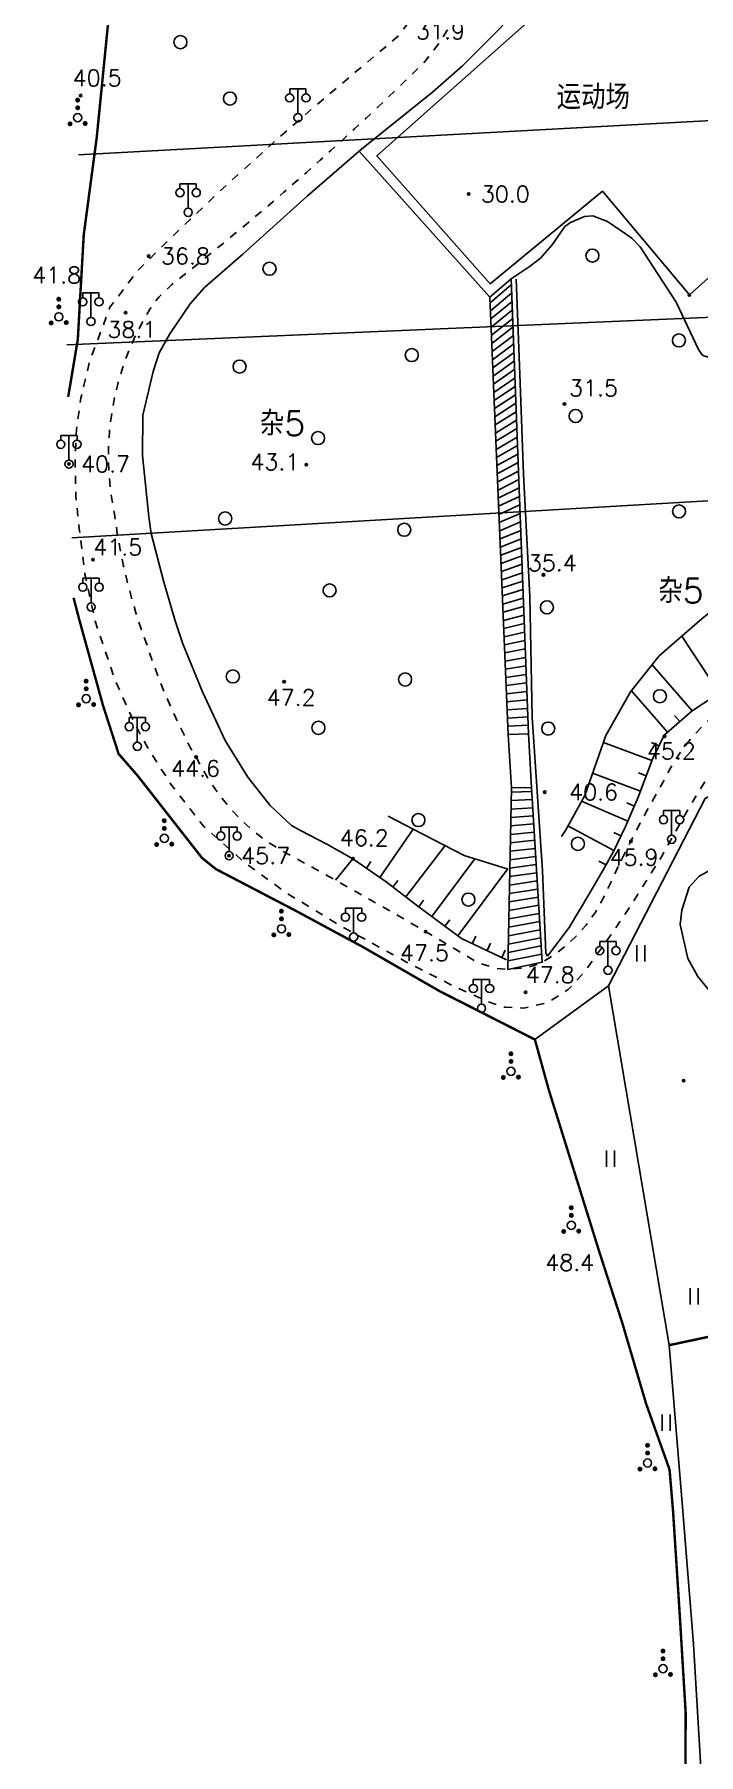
# Model space of a CAD drawing. Extents: x 115374 to 116875, y 149866 to 152432.
# Drawn here: x 115681.1 to 115762.7, y 150699.2 to 150910.2 of the extents above; entities that cross this region are included whole.
import ezdxf
from ezdxf.enums import TextEntityAlignment as Align

# ---------------------------------------------------------------- set-up
doc = ezdxf.new("R2010")
doc.units = 0
doc.header["$MEASUREMENT"] = 0
doc.header["$PDMODE"] = 32
doc.header["$PDSIZE"] = 0.3
doc.linetypes.add('X6', pattern=[2, 1, -1])
doc.layers.get('0').update_dxf_attribs({"linetype": 'CONTINUOUS'})
for name, color, linetype in [('BOUND', 7, 'CONTINUOUS'), ('DLDW', 14, 'CONTINUOUS'), ('DLSS', 5, 'CONTINUOUS'), ('DMTZ', 5, 'CONTINUOUS'), ('GCD', 1, 'CONTINUOUS'), ('GXYZ', 2, 'CONTINUOUS'), ('YZH', 2, 'CONTINUOUS'), ('ZBTZ', 5, 'CONTINUOUS')]:
    doc.layers.add(name, color=color, linetype=linetype)
doc.styles.add('HZ', font='rs.shx', dxfattribs={"bigfont": 'hztxt.shx'})
doc.linetypes.add('X18', pattern='A,9.4,[169,symbolx.shx,S=1,R=-90,X=0,Y=-0.15],0.6', length=10)
doc.linetypes.add('X19', pattern='A,4.5,[145,symbolx.shx,S=1,R=0,X=0,Y=1],4.5,-0.5,[146,symbolx.shx,S=1,R=0,X=0,Y=0],-0.5', length=10)
doc.linetypes.add('X35', pattern='A,2,[4,symbolt.shx,S=1,R=0,X=0,Y=0],2,[28,symbolt.shx,S=1,R=0,X=0,Y=0],1e-11', length=4)
doc.linetypes.add('X36', pattern='A,2,[4,symbolt.shx,S=1,R=180,X=0,Y=0],2,[28,symbolt.shx,S=1,R=180,X=0,Y=0],1e-11', length=4)
doc.linetypes.add('X4', pattern='A,0,-1e-09,[149,symbolx.shx,S=0.15,R=0,X=0,Y=0],-1.6', length=1.6)
doc.linetypes.add('X48', pattern='A,0,-1e-09,[149,symbolx.shx,S=0.15,R=0,X=0,Y=0],-1', length=1)

# ---------------------------------------------------------------- blocks, each defined once
blk = doc.blocks.new('GC121')
for p, q in [((-0.5, -0.64), (-0.5, 1.36)), ((-0.5, -0.64), (-0.5, 0.86)), ((0.5, -0.64), (0.5, 1.36))]:
    blk.add_line(p, q)
blk = doc.blocks.new('GC122')
blk.add_circle((0, 0), 0.8)
blk = doc.blocks.new('GC097')
for p, q in [((-1, 2.92), (-1, 3.52)), ((-1, 3.52), (1, 3.52)), ((0, 0.52), (0, 3.52)), ((1, 3.52), (1, 2.92))]:
    blk.add_line(p, q)
for centre in [(-1, 2.42), (1, 2.42), (0.01, 0)]:
    blk.add_circle(centre, 0.5)
blk = doc.blocks.new('GC160')
for points, const_width in [([(-0.18, 1.68, 1), (0.12, 1.68, 1)], 0.3), ([(-0.17, 0.74, 1), (0.13, 0.74, 1)], 0.3), ([(-0.15, 1.64, 1), (0.1, 1.64, 1)], 0.25), ([(-0.15, 0.77, 1), (0.1, 0.77, 1)], 0.25), ([(-1.11, -1.23, 1), (-0.81, -1.23, 1)], 0.3), ([(-1.08, -1.22, 1), (-0.83, -1.22, 1)], 0.25), ([(0.74, -1.19, 1), (1.04, -1.19, 1)], 0.3), ([(0.73, -1.16, 1), (0.98, -1.16, 1)], 0.25)]:
    blk.add_lwpolyline(points, format="xyb", close=True, dxfattribs=dict(const_width=const_width))
blk.add_circle((-0.02, -0.48), 0.5)

msp = doc.modelspace()

# ---------------------------------------------------------------- linework, layer by layer
at = {"layer": 'BOUND', "linetype": 'Continuous', "flags": 128}
for points, elevation in [([(115737.04, 150878), (115739.28, 150824.38), (115741.76, 150824.46), (115739.66, 150880.26)], 30.17), ([(115739.28, 150824.38), (115739.67, 150817.81), (115742.15, 150817.89), (115741.76, 150824.46)], 30.17), ([(115739.67, 150817.81), (115739.24, 150795.55), (115743.46, 150796.43), (115742.15, 150817.89)], 37.37)]:
    msp.add_lwpolyline(points, close=True, dxfattribs=dict(at, elevation=elevation))
at = {"layer": 'DLDW', "linetype": 'X4', "elevation": 7.24, "flags": 128}
msp.add_lwpolyline([(115750.84, 150891.02), (115761.52, 150878.29), (115774.15, 150889.55), (115763.91, 150901.79), (115777.64, 150913.88), (115765.22, 150928.82), (115763.3, 150930.98), (115723.15, 150895.35), (115737.07, 150879.66), (115750.84, 150891.02)], close=True, dxfattribs=at)
at = {"layer": 'DLSS', "linetype": 'X6', "flags": 128}
for points, elevation in [([(115774.64, 151000), (115773.67, 150998.88), (115770.54, 150992.6), (115768.82, 150988.79), (115766.59, 150983.61), (115764.82, 150979.37), (115761.86, 150972.31), (115758.04, 150964.97), (115755.99, 150961.47), (115755.26, 150960.65), (115754.31, 150960.42), (115751.51, 150960.39), (115748.08, 150960.31), (115744.69, 150959.88), (115741.18, 150958.94), (115737.61, 150956.29), (115734.7, 150952.99), (115733.1, 150950.49), (115731.81, 150947.44), (115730.61, 150941.29), (115729.93, 150932.13), (115729.91, 150923.6), (115730.1, 150919.4), (115729.53, 150916.42), (115728.17, 150913.3), (115725.86, 150910.11), (115720.92, 150905.94), (115715.23, 150901.15), (115711.03, 150897.5), (115703.64, 150890.78), (115697.73, 150885.15), (115693.85, 150881.32), (115690.4, 150876.79), (115687.9, 150870.13), (115686.82, 150865.61), (115686.28, 150861.77), (115686.11, 150857.9), (115686.21, 150853.6), (115686.62, 150849.62), (115687.32, 150844.01), (115688.58, 150838.28), (115691.08, 150830.88), (115693.61, 150825.36), (115695.05, 150822.72), (115697.84, 150818.34), (115701.88, 150813.13), (115707.08, 150808.54), (115712.23, 150804.83), (115718.95, 150800.76), (115726.73, 150796.49), (115732.61, 150793.49), (115736.83, 150791.61), (115738.87, 150790.91), (115741.21, 150790.81), (115744.15, 150791.5), (115746.66, 150793.1), (115748.59, 150795.2), (115752.08, 150800.03), (115754.84, 150804.17), (115758.17, 150809.5), (115761.64, 150815.67), (115764.67, 150820.58), (115768.43, 150823.92), (115776.41, 150829.62), (115785.67, 150835.98), (115791.56, 150840.77), (115795.87, 150844.75), (115796.88, 150845.72), (115798.83, 150846.43), (115800.17, 150846.3), (115801.22, 150845.69), (115802.87, 150837.24), (115804.84, 150827.13), (115808.04, 150810.77), (115809.51, 150803.25), (115808.18, 150801.16), (115806.86, 150798.96), (115806.05, 150797.47), (115805.08, 150795.6), (115804.74, 150794.98), (115804.45, 150794.64), (115804, 150794.31), (115803.61, 150794.07), (115803.11, 150793.91), (115794.5, 150792.13), (115788.26, 150790.85)], 31.86), ([(115901.89, 150977.24), (115895.15, 150974.39), (115891.44, 150972.51), (115888.81, 150971.1), (115885.86, 150969.44), (115882.81, 150967.64), (115880.1, 150965.93), (115877.88, 150964.37), (115876.51, 150963.34), (115874.62, 150961.8), (115873.1, 150960.46), (115871.72, 150959.17), (115870.28, 150957.73), (115868.67, 150955.98), (115867.48, 150954.6), (115866.58, 150953.53), (115865.55, 150952.3), (115864.42, 150950.96), (115862.72, 150948.94), (115861.81, 150947.86), (115858.74, 150944.21), (115856.82, 150941.93), (115854.42, 150939.08), (115851.79, 150935.96), (115848.72, 150932.31), (115845.89, 150928.95), (115843.6, 150926.23), (115842.45, 150924.87), (115842.21, 150924.58), (115841.02, 150922.7), (115839.84, 150921.03), (115838.12, 150918.83), (115836.48, 150916.97), (115835.16, 150915.6), (115833.94, 150914.44), (115832.72, 150913.35), (115831.87, 150912.64), (115830.65, 150910.83), (115828.09, 150906.97), (115825.99, 150903.74), (115823.14, 150899.25), (115821.23, 150896.2), (115816.22, 150887.93), (115813.84, 150883.86), (115811.4, 150879.61), (115808.22, 150873.9), (115804.22, 150866.44), (115801.26, 150860.72), (115800.03, 150858.29), (115798.83, 150855.89), (115797.9, 150854.01), (115796.6, 150851.86), (115795.25, 150850.16), (115794.1, 150848.97), (115791.97, 150847.08), (115789.17, 150844.68), (115786.56, 150842.54), (115782.13, 150839.11), (115779.33, 150837.07), (115776.65, 150835.19), (115772.83, 150832.7), (115769.59, 150830.51), (115766.53, 150828.22), (115764.19, 150826.32), (115763.32, 150825.57), (115762.06, 150824.28), (115761, 150823), (115760.18, 150821.85), (115759.25, 150820.31), (115758.55, 150819.01), (115757.52, 150817.2), (115756.35, 150815.09), (115755.49, 150813.49), (115754.7, 150811.97), (115754.34, 150811.28), (115753.69, 150809.99), (115752.93, 150808.47), (115751.69, 150805.8), (115751.05, 150804.49), (115750.02, 150802.62), (115748.86, 150801), (115747.73, 150799.71), (115746.57, 150798.61), (115744.93, 150797.34), (115743.46, 150796.43), (115742.66, 150796.1), (115741.67, 150795.81), (115739.24, 150795.55), (115737.75, 150795.7), (115735.62, 150796.36), (115733.95, 150797.35), (115731.89, 150798.57), (115729.84, 150799.79), (115729.15, 150800.19), (115727.28, 150801.28), (115725.36, 150802.39), (115723.79, 150803.29), (115721.97, 150804.33), (115720.11, 150805.38), (115718.08, 150806.51), (115716.22, 150807.54), (115714.64, 150808.41), (115712.59, 150809.53), (115711.28, 150810.23), (115709.21, 150811.55), (115707.66, 150812.81), (115706.35, 150814.04), (115705.08, 150815.4), (115703.83, 150816.93), (115702.63, 150818.65), (115701.54, 150820.5), (115700.98, 150821.6), (115700.24, 150822.78), (115699.66, 150824.03), (115698.93, 150825.46), (115698.07, 150827.28), (115697.09, 150829.51), (115696.5, 150830.97), (115695.72, 150833.05), (115695.01, 150835.15), (115694.29, 150837.12), (115693.59, 150839.29), (115693.05, 150841.1), (115692.52, 150843.13), (115692.07, 150845), (115691.66, 150847.02), (115691.3, 150849.02), (115690.95, 150851.4), (115690.53, 150853.82), (115690.32, 150855.72), (115690.21, 150858.22), (115690.23, 150859.75), (115690.34, 150861.58), (115690.63, 150863.92), (115690.96, 150865.72), (115691.41, 150867.55), (115692.09, 150869.77), (115692.73, 150871.47), (115693.47, 150873.16), (115694.36, 150874.92), (115694.79, 150875.69), (115695.29, 150876.55), (115696.38, 150878.02), (115697.94, 150879.51), (115699.52, 150880.76), (115701.27, 150882.16), (115702.61, 150883.24), (115704.24, 150884.57), (115705.74, 150885.81), (115707.14, 150886.97), (115709.01, 150888.55), (115710.38, 150889.72), (115711.74, 150890.89), (115713.11, 150892.09), (115714.47, 150893.28), (115716.19, 150894.81), (115717.51, 150896), (115719.09, 150897.44), (115720.46, 150898.7), (115721.84, 150899.98), (115723.36, 150901.41), (115724.43, 150902.43), (115725.68, 150903.62), (115726.85, 150904.76), (115727.86, 150905.74), (115728.85, 150906.69), (115729.63, 150907.63), (115730.61, 150908.91), (115730.98, 150909.44), (115731.68, 150910.55), (115732.06, 150911.24), (115732.59, 150912.28), (115732.92, 150913.01), (115733.36, 150914.09), (115733.64, 150914.9), (115733.99, 150916.12), (115734.42, 150918.08), (115734.51, 150918.67), (115734.38, 150920.33), (115734.31, 150921.44), (115734.23, 150922.98), (115734.17, 150924.71), (115734.12, 150926.74), (115734.11, 150929.07), (115734.14, 150930.85), (115734.19, 150932.61), (115734.3, 150934.86), (115734.46, 150937.11), (115734.58, 150938.63), (115734.84, 150941.15), (115735.36, 150943.45), (115735.92, 150945.19), (115736.66, 150947.04), (115737.62, 150948.93), (115738.24, 150949.91), (115738.95, 150950.98), (115740, 150952.45), (115740.99, 150953.53), (115742.68, 150954.76), (115744.12, 150955.57), (115745.63, 150956.15), (115746.65, 150956.35), (115748.31, 150956.51), (115752.08, 150956.52), (115753.72, 150956.43), (115754.81, 150956.34), (115755.81, 150956.36), (115756.73, 150956.51), (115758.05, 150957.05), (115759.12, 150957.75), (115759.52, 150958.11), (115760.55, 150959.74), (115762.69, 150963.5), (115764.92, 150967.73), (115766.93, 150972), (115769.03, 150977.09), (115770.44, 150980.66), (115772.59, 150986), (115774.22, 150989.72), (115776.24, 150993.99), (115776.75, 150994.93), (115778.33, 150997.52), (115779.45, 150999.14), (115780.27, 151000)], 21.43)]:
    msp.add_lwpolyline(points, dxfattribs=dict(at, elevation=elevation))
at = {"layer": 'DMTZ', "linetype": 'Continuous'}
for p, q in [((115765.19, 150829.47), (115760.59, 150836.44)), ((115761.85, 150827.26), (115756.95, 150832.91)), ((115758.83, 150824.64), (115754.42, 150829.73)), ((115760.34, 150825.95), (115759.69, 150826.71)), ((115756.93, 150821.17), (115750.97, 150823.4)), ((115757.78, 150822.98), (115756.88, 150823.41)), ((115755.52, 150817.42), (115749.65, 150819.63)), ((115756.22, 150819.3), (115755.29, 150819.65)), ((115753.97, 150813.74), (115748.3, 150816.19)), ((115754.77, 150815.57), (115753.85, 150815.97)), ((115752.24, 150810.13), (115746.62, 150813.16)), ((115723.51, 150806.85), (115727.63, 150812.74)), ((115753.12, 150811.93), (115752.23, 150812.37)), ((115726.71, 150804.45), (115731.53, 150810.74)), ((115729.9, 150802.04), (115735.17, 150809.14)), ((115751.3, 150808.37), (115750.41, 150808.85)), ((115721.87, 150807.99), (115722.44, 150808.81)), ((115733.11, 150799.66), (115739.21, 150807.87)), ((115725.12, 150805.66), (115725.73, 150806.46)), ((115728.3, 150803.23), (115728.89, 150804.04)), ((115731.51, 150800.85), (115732.1, 150801.65)), ((115734.87, 150798.71), (115735.29, 150799.62)), ((115736.68, 150797.86), (115737.1, 150798.77)), ((115738.49, 150797.01), (115738.91, 150797.92))]:
    msp.add_line(p, q, dxfattribs=at)
at = {"layer": 'DMTZ', "linetype": 'X35', "flags": 128}
for points, elevation in [([(115739.66, 150880.26), (115741.86, 150881.74), (115743.26, 150882.82), (115744.66, 150884.44), (115745.78, 150886.03), (115746.24, 150886.67), (115746.93, 150887.16), (115748.65, 150887.9), (115749.66, 150887.98), (115751.46, 150887.28), (115753.8, 150885.72), (115754.45, 150885.26), (115755.5, 150884.19), (115759.91, 150877.42), (115762.64, 150871.61), (115763.08, 150870.96), (115763.28, 150870.82), (115764.12, 150870.56), (115765.54, 150870.31), (115767.36, 150870.12), (115769.03, 150870.37), (115773.12, 150871.69), (115773.7, 150872.08), (115774.6, 150873.02), (115775.25, 150874.11), (115775.46, 150874.89), (115775.63, 150875.92), (115775.73, 150876.52), (115775.5, 150882.32), (115775.05, 150887.5), (115775.07, 150888.35), (115775.16, 150889.15), (115775.39, 150889.76), (115776.24, 150892.31), (115778.37, 150898.54), (115779.23, 150901.32), (115779.48, 150902.5), (115779.44, 150904.67), (115778.83, 150909.75), (115778.16, 150913.33), (115777.7, 150915.48), (115777.37, 150916.78), (115776.59, 150919.62)], 29.93), ([(115740.25, 150880.22), (115740.73, 150868.56), (115741.18, 150856.32), (115741.92, 150841.31), (115742.22, 150826.51), (115743.48, 150807.65), (115743.89, 150797.54), (115744.11, 150797.2)], 43.84)]:
    msp.add_lwpolyline(points, dxfattribs=dict(at, elevation=elevation))
at = {"layer": 'DMTZ', "linetype": 'X36', "flags": 128}
for points, elevation in [([(115720.97, 150895.93), (115721.06, 150896), (115729.99, 150903.18), (115733.66, 150906.38), (115738.11, 150910.82), (115740.01, 150912.85)], 46.22), ([(115720.23, 150809.14), (115717.01, 150810.91), (115713.86, 150812.57), (115712.69, 150813.21), (115710.05, 150815.66), (115707.32, 150819.12), (115704.53, 150823.64), (115701.74, 150829.61), (115699.36, 150835.49), (115698.37, 150838.43), (115696.98, 150843.21), (115695.47, 150849.03), (115695.15, 150851.08), (115694.41, 150858.61), (115694.42, 150863.55), (115695.68, 150868.88), (115696.45, 150871.19), (115697.76, 150873.54), (115700.23, 150877.2), (115702.01, 150879.2), (115706.69, 150883.31), (115714.59, 150890.39), (115720.97, 150895.93)], 46.22), ([(115737.04, 150878), (115720.97, 150895.93)], 30.17), ([(115751.03, 150807.88), (115749.3, 150804.93), (115746.76, 150800.7), (115744.11, 150797.2)], 43.84)]:
    msp.add_lwpolyline(points, dxfattribs=dict(at, elevation=elevation))
at = {"layer": 'DMTZ', "linetype": 'X48', "flags": 128}
for points, elevation in [([(115745.81, 150811.85), (115746.3, 150812.6), (115748.69, 150816.89), (115751.26, 150824.25), (115754.31, 150829.59), (115757.83, 150834.01), (115763.08, 150838.62), (115771.63, 150845.39), (115778.53, 150851.11), (115786.84, 150859.8), (115790.99, 150866.42), (115793.06, 150874.52), (115793.41, 150883.81), (115793.55, 150893.64)], 17), ([(115724.56, 150814.34), (115728.71, 150812.17), (115733.89, 150809.54), (115739.27, 150807.85)], 18)]:
    msp.add_lwpolyline(points, dxfattribs=dict(at, elevation=elevation))
at = {"layer": 'DMTZ', "linetype": 'Continuous', "flags": 128}
for points, elevation in [([(115799.52, 150893.87), (115800.11, 150888.53), (115801.77, 150877.67), (115802.26, 150871.33), (115802.21, 150867.26), (115800.21, 150861.29), (115797.27, 150855.99), (115794.91, 150852.65), (115792.15, 150849.32), (115786.59, 150844.17), (115779.84, 150839.12), (115772.78, 150834.44), (115766.17, 150830.11), (115761.88, 150827.28), (115758.41, 150824.27), (115757, 150821.35), (115755.25, 150816.69), (115753.69, 150813.09), (115752.27, 150810.19), (115751.03, 150807.88)], 17), ([(115720.23, 150809.14), (115724.29, 150806.29), (115728.03, 150803.43), (115733.56, 150799.33), (115739.09, 150796.73)], 18)]:
    msp.add_lwpolyline(points, dxfattribs=dict(at, elevation=elevation))
at = {"layer": 'DMTZ', "linetype": 'X36', "elevation": 43.84, "flags": 128}
msp.add_lwpolyline([(115764.15, 150792.71), (115762.55, 150794.67), (115761.33, 150796.88), (115760.4, 150801.06), (115760.58, 150802.81), (115761.49, 150805.64), (115762.74, 150807.01), (115765.29, 150808.39), (115767.17, 150809.17, -0.004943), (115767.94, 150809.43, -0.027086), (115770.51, 150809.95, -0.007147), (115772.7, 150810.32, -0.008414), (115777.31, 150811, -0.003815), (115789.59, 150812.72, 0.001437), (115790.75, 150812.89, 0.002793), (115794.95, 150813.55, 0.000768)], format="xyb", dxfattribs=at)
at = {"layer": 'GCD'}
for p in [(115686.8, 150902.75, 40.55), (115746.19, 150864.92, 31.47), (115714.49, 150857.47, 43.13), (115688.31, 150845.83, 41.55), (115743.61, 150843.96, 35.44), (115711.78, 150830.84, 47.22), (115743.77, 150817.3, 40.58), (115760.81, 150781.9, 46.86)]:
    msp.add_point(p, dxfattribs=at)
at = {"layer": 'GCD', "linetype": 'Continuous'}
for p in [(115734.43, 150890.66, 30), (115695.16, 150883.05, 36.81), (115761.52, 150878.29, 29.9), (115692.31, 150876.12, 38.11), (115685.36, 150857.54, 40.73), (115758.47, 150824.15, 45.16), (115700.98, 150821.6, 44.6), (115754.34, 150811.28, 45.87), (115705.01, 150809.5, 45.68), (115720.23, 150809.14, 46.22), (115729.15, 150800.19, 47.46), (115741.41, 150792.76, 47.77)]:
    msp.add_point(p, dxfattribs=at)
at = {"layer": 'GXYZ', "linetype": 'Continuous'}
for p, q in [((115686.53, 150895.49), (115856.45, 150904.71)), ((115685.11, 150872.19), (115849.84, 150879.16)), ((115685.73, 150848.49, -50.55), (115832.88, 150857.08, -50.55))]:
    msp.add_line(p, q, dxfattribs=at)
at = {"layer": 'YZH', "linetype": 'Continuous'}
for p, q in [((115737.07, 150877.33, 37.37), (115739.69, 150879.57, 37.37)), ((115737.07, 150877.33, 37.37), (115739.69, 150879.57, 37.37)), ((115737.11, 150876.33, 37.37), (115739.73, 150878.53, 37.37)), ((115737.11, 150876.33, 37.37), (115739.73, 150878.53, 37.37)), ((115737.15, 150875.34, 37.37), (115739.76, 150877.49, 37.37)), ((115737.15, 150875.34, 37.37), (115739.76, 150877.49, 37.37)), ((115737.19, 150874.34, 37.37), (115739.8, 150876.45, 37.37)), ((115737.19, 150874.34, 37.37), (115739.8, 150876.45, 37.37)), ((115737.23, 150873.34, 37.37), (115739.84, 150875.41, 37.37)), ((115737.23, 150873.34, 37.37), (115739.84, 150875.41, 37.37)), ((115737.28, 150872.34, 37.37), (115739.88, 150874.37, 37.37)), ((115737.28, 150872.34, 37.37), (115739.88, 150874.37, 37.37)), ((115737.32, 150871.34, 37.37), (115739.92, 150873.33, 37.37)), ((115737.32, 150871.34, 37.37), (115739.92, 150873.33, 37.37)), ((115737.36, 150870.34, 37.37), (115739.96, 150872.29, 37.37)), ((115737.36, 150870.34, 37.37), (115739.96, 150872.29, 37.37)), ((115737.4, 150869.34, 37.37), (115740, 150871.25, 37.37)), ((115737.4, 150869.34, 37.37), (115740, 150871.25, 37.37)), ((115737.44, 150868.34, 37.37), (115740.04, 150870.21, 37.37)), ((115737.44, 150868.34, 37.37), (115740.04, 150870.21, 37.37)), ((115737.49, 150867.34, 37.37), (115740.08, 150869.17, 37.37)), ((115737.49, 150867.34, 37.37), (115740.08, 150869.17, 37.37)), ((115737.53, 150866.34, 37.37), (115740.12, 150868.13, 37.37)), ((115737.53, 150866.34, 37.37), (115740.12, 150868.13, 37.37)), ((115737.57, 150865.34, 37.37), (115740.16, 150867.09, 37.37)), ((115737.57, 150865.34, 37.37), (115740.16, 150867.09, 37.37)), ((115737.61, 150864.35, 37.37), (115740.19, 150866.05, 37.37)), ((115737.61, 150864.35, 37.37), (115740.19, 150866.05, 37.37)), ((115737.65, 150863.35, 37.37), (115740.23, 150865.01, 37.37)), ((115737.65, 150863.35, 37.37), (115740.23, 150865.01, 37.37)), ((115737.69, 150862.35, 37.37), (115740.27, 150863.97, 37.37)), ((115737.69, 150862.35, 37.37), (115740.27, 150863.97, 37.37)), ((115737.74, 150861.35, 37.37), (115740.31, 150862.93, 37.37)), ((115737.74, 150861.35, 37.37), (115740.31, 150862.93, 37.37)), ((115737.78, 150860.35, 37.37), (115740.35, 150861.89, 37.37)), ((115737.78, 150860.35, 37.37), (115740.35, 150861.89, 37.37)), ((115737.82, 150859.35, 37.37), (115740.39, 150860.85, 37.37)), ((115737.82, 150859.35, 37.37), (115740.39, 150860.85, 37.37)), ((115737.86, 150858.35, 37.37), (115740.43, 150859.81, 37.37)), ((115737.86, 150858.35, 37.37), (115740.43, 150859.81, 37.37)), ((115737.9, 150857.35, 37.37), (115740.47, 150858.77, 37.37)), ((115737.9, 150857.35, 37.37), (115740.47, 150858.77, 37.37)), ((115737.94, 150856.35, 37.37), (115740.51, 150857.73, 37.37)), ((115737.94, 150856.35, 37.37), (115740.51, 150857.73, 37.37)), ((115737.99, 150855.35, 37.37), (115740.55, 150856.69, 37.37)), ((115737.99, 150855.35, 37.37), (115740.55, 150856.69, 37.37)), ((115738.03, 150854.35, 37.37), (115740.59, 150855.65, 37.37)), ((115738.03, 150854.35, 37.37), (115740.59, 150855.65, 37.37)), ((115738.07, 150853.35, 37.37), (115740.63, 150854.61, 37.37)), ((115738.07, 150853.35, 37.37), (115740.63, 150854.61, 37.37)), ((115738.11, 150852.36, 37.37), (115740.66, 150853.57, 37.37)), ((115738.11, 150852.36, 37.37), (115740.66, 150853.57, 37.37)), ((115738.15, 150851.36, 37.37), (115740.7, 150852.53, 37.37)), ((115738.15, 150851.36, 37.37), (115740.7, 150852.53, 37.37)), ((115738.19, 150850.36, 37.37), (115740.74, 150851.49, 37.37)), ((115738.19, 150850.36, 37.37), (115740.74, 150851.49, 37.37)), ((115738.24, 150849.36, 37.37), (115740.78, 150850.45, 37.37)), ((115738.24, 150849.36, 37.37), (115740.78, 150850.45, 37.37)), ((115738.28, 150848.36, 37.37), (115740.82, 150849.41, 37.37)), ((115738.28, 150848.36, 37.37), (115740.82, 150849.41, 37.37)), ((115738.32, 150847.36, 37.37), (115740.86, 150848.37, 37.37)), ((115738.32, 150847.36, 37.37), (115740.86, 150848.37, 37.37)), ((115738.36, 150846.36, 37.37), (115740.9, 150847.33, 37.37)), ((115738.36, 150846.36, 37.37), (115740.9, 150847.33, 37.37)), ((115738.4, 150845.36, 37.37), (115740.94, 150846.29, 37.37)), ((115738.4, 150845.36, 37.37), (115740.94, 150846.29, 37.37)), ((115738.45, 150844.36, 37.37), (115740.98, 150845.25, 37.37)), ((115738.45, 150844.36, 37.37), (115740.98, 150845.25, 37.37)), ((115738.49, 150843.36, 37.37), (115741.02, 150844.22, 37.37)), ((115738.49, 150843.36, 37.37), (115741.02, 150844.22, 37.37)), ((115738.53, 150842.36, 37.37), (115741.06, 150843.18, 37.37)), ((115738.53, 150842.36, 37.37), (115741.06, 150843.18, 37.37)), ((115738.57, 150841.37, 37.37), (115741.09, 150842.14, 37.37)), ((115738.57, 150841.37, 37.37), (115741.09, 150842.14, 37.37)), ((115738.61, 150840.37, 37.37), (115741.13, 150841.1, 37.37)), ((115738.61, 150840.37, 37.37), (115741.13, 150841.1, 37.37)), ((115738.65, 150839.37, 37.37), (115741.17, 150840.06, 37.37)), ((115738.65, 150839.37, 37.37), (115741.17, 150840.06, 37.37)), ((115738.7, 150838.37, 37.37), (115741.21, 150839.02, 37.37)), ((115738.7, 150838.37, 37.37), (115741.21, 150839.02, 37.37)), ((115738.74, 150837.37, 37.37), (115741.25, 150837.98, 37.37)), ((115738.74, 150837.37, 37.37), (115741.25, 150837.98, 37.37)), ((115738.78, 150836.37, 37.37), (115741.29, 150836.94, 37.37)), ((115738.78, 150836.37, 37.37), (115741.29, 150836.94, 37.37)), ((115738.82, 150835.37, 37.37), (115741.33, 150835.9, 37.37)), ((115738.82, 150835.37, 37.37), (115741.33, 150835.9, 37.37)), ((115738.86, 150834.37, 37.37), (115741.37, 150834.86, 37.37)), ((115738.86, 150834.37, 37.37), (115741.37, 150834.86, 37.37)), ((115738.9, 150833.37, 37.37), (115741.41, 150833.82, 37.37)), ((115738.9, 150833.37, 37.37), (115741.41, 150833.82, 37.37)), ((115738.95, 150832.37, 37.37), (115741.45, 150832.78, 37.37)), ((115738.95, 150832.37, 37.37), (115741.45, 150832.78, 37.37)), ((115738.99, 150831.37, 37.37), (115741.49, 150831.74, 37.37)), ((115738.99, 150831.37, 37.37), (115741.49, 150831.74, 37.37)), ((115739.03, 150830.37, 37.37), (115741.53, 150830.7, 37.37)), ((115739.03, 150830.37, 37.37), (115741.53, 150830.7, 37.37)), ((115739.07, 150829.38, 37.37), (115741.56, 150829.66, 37.37)), ((115739.07, 150829.38, 37.37), (115741.56, 150829.66, 37.37)), ((115739.11, 150828.38, 37.37), (115741.6, 150828.62, 37.37)), ((115739.11, 150828.38, 37.37), (115741.6, 150828.62, 37.37)), ((115739.15, 150827.38, 37.37), (115741.64, 150827.58, 37.37)), ((115739.15, 150827.38, 37.37), (115741.64, 150827.58, 37.37)), ((115739.2, 150826.38, 37.37), (115741.68, 150826.54, 37.37)), ((115739.2, 150826.38, 37.37), (115741.68, 150826.54, 37.37)), ((115739.24, 150825.38, 37.37), (115741.72, 150825.5, 37.37)), ((115739.24, 150825.38, 37.37), (115741.72, 150825.5, 37.37)), ((115739.66, 150817.29, 37.37), (115742.18, 150817.39, 37.37)), ((115739.66, 150817.29, 37.37), (115742.18, 150817.39, 37.37)), ((115739.62, 150815.22, 37.37), (115742.3, 150815.39, 37.37)), ((115739.62, 150815.22, 37.37), (115742.3, 150815.39, 37.37)), ((115739.64, 150816.26, 37.37), (115742.24, 150816.39, 37.37)), ((115739.64, 150816.26, 37.37), (115742.24, 150816.39, 37.37)), ((115739.58, 150813.15, 37.37), (115742.42, 150813.4, 37.37)), ((115739.58, 150813.15, 37.37), (115742.42, 150813.4, 37.37)), ((115739.6, 150814.19, 37.37), (115742.36, 150814.4, 37.37)), ((115739.6, 150814.19, 37.37), (115742.36, 150814.4, 37.37)), ((115739.54, 150811.08, 37.37), (115742.55, 150811.4, 37.37)), ((115739.54, 150811.08, 37.37), (115742.55, 150811.4, 37.37)), ((115739.56, 150812.12, 37.37), (115742.49, 150812.4, 37.37)), ((115739.56, 150812.12, 37.37), (115742.49, 150812.4, 37.37)), ((115739.5, 150809.01, 37.37), (115742.67, 150809.41, 37.37)), ((115739.5, 150809.01, 37.37), (115742.67, 150809.41, 37.37)), ((115739.52, 150810.04, 37.37), (115742.61, 150810.4, 37.37)), ((115739.52, 150810.04, 37.37), (115742.61, 150810.4, 37.37)), ((115739.46, 150806.94, 37.37), (115742.79, 150807.41, 37.37)), ((115739.46, 150806.94, 37.37), (115742.79, 150807.41, 37.37)), ((115739.48, 150807.97, 37.37), (115742.73, 150808.41, 37.37)), ((115739.48, 150807.97, 37.37), (115742.73, 150808.41, 37.37)), ((115739.42, 150804.87, 37.37), (115742.91, 150805.41, 37.37)), ((115739.42, 150804.87, 37.37), (115742.91, 150805.41, 37.37)), ((115739.44, 150805.9, 37.37), (115742.85, 150806.41, 37.37)), ((115739.44, 150805.9, 37.37), (115742.85, 150806.41, 37.37)), ((115739.38, 150802.8, 37.37), (115743.03, 150803.42, 37.37)), ((115739.38, 150802.8, 37.37), (115743.03, 150803.42, 37.37)), ((115739.4, 150803.83, 37.37), (115742.97, 150804.42, 37.37)), ((115739.4, 150803.83, 37.37), (115742.97, 150804.42, 37.37)), ((115739.32, 150799.69, 37.37), (115743.22, 150800.42, 37.37)), ((115739.32, 150799.69, 37.37), (115743.22, 150800.42, 37.37)), ((115739.34, 150800.73, 37.37), (115743.16, 150801.42, 37.37)), ((115739.34, 150800.73, 37.37), (115743.16, 150801.42, 37.37)), ((115739.36, 150801.76, 37.37), (115743.09, 150802.42, 37.37)), ((115739.36, 150801.76, 37.37), (115743.09, 150802.42, 37.37)), ((115739.28, 150797.62, 37.37), (115743.34, 150798.43, 37.37)), ((115739.28, 150797.62, 37.37), (115743.34, 150798.43, 37.37)), ((115739.3, 150798.66, 37.37), (115743.28, 150799.42, 37.37)), ((115739.3, 150798.66, 37.37), (115743.28, 150799.42, 37.37)), ((115739.26, 150796.59, 37.37), (115743.4, 150797.43, 37.37)), ((115739.26, 150796.59, 37.37), (115743.4, 150797.43, 37.37))]:
    msp.add_line(p, q, dxfattribs=at)
at = {"layer": 'YZH', "linetype": 'X18', "const_width": 0.3, "elevation": 43.74}
for points in [[(115685.27, 150865.79), (115686.45, 150872.84), (115687.18, 150885.67), (115688.78, 150897.67), (115690.83, 150918.29), (115691.86, 150927.5), (115693.02, 150940.91), (115693.84, 150960.43), (115694.36, 150977.28), (115694.51, 150984.59), (115692.52, 151000)], [(115761.01, 150692.49), (115761.07, 150704.3), (115760.35, 150716.24), (115759.51, 150729.2), (115759.09, 150734.2), (115756.21, 150742.28), (115753.28, 150752.21), (115750.47, 150760.9), (115744.27, 150780.76), (115742.56, 150786.95), (115730.9, 150792.87), (115721.42, 150798.32), (115713.22, 150802.74), (115703.42, 150807.85), (115701.71, 150809.21), (115693.76, 150819.36), (115691.46, 150821.99), (115689.54, 150827.95), (115686.65, 150838.38), (115685.93, 150841.14)]]:
    msp.add_lwpolyline(points, dxfattribs=at)
at = {"layer": 'YZH', "linetype": 'Continuous', "flags": 128}
for points, elevation in [([(115737.04, 150878), (115739.28, 150824.38), (115741.76, 150824.46), (115739.66, 150880.26)], 30.17), ([(115739.28, 150824.38), (115739.67, 150817.81), (115742.15, 150817.89), (115741.76, 150824.46)], 30.17), ([(115739.67, 150817.81), (115739.24, 150795.55), (115743.46, 150796.43), (115742.15, 150817.89)], 37.37)]:
    msp.add_lwpolyline(points, dxfattribs=dict(at, elevation=elevation))
at = {"layer": 'YZH', "linetype": 'X19', "flags": 128}
msp.add_lwpolyline([(115803.38, 150834.64), (115795.53, 150834.78), (115763.44, 150816.54), (115751.58, 150793.56), (115759.03, 150749.46), (115760.73, 150729.12), (115762.01, 150712.79), (115763.9, 150681.08), (115764.52, 150668.44), (115765.56, 150657.93), (115767.5, 150638.63), (115768.43, 150627.79), (115769.89, 150622.28), (115772.01, 150611.5), (115774.12, 150601.01), (115776.46, 150588.76), (115779.12, 150576.96), (115780.88, 150568.81), (115783.92, 150554.74), (115784.48, 150553.06), (115790.09, 150554.38), (115798.76, 150556.72), (115818.96, 150562.16), (115822.81, 150563.2), (115851.91, 150571.05), (115849.2, 150581.56)], dxfattribs=at)
at = {"layer": 'YZH', "linetype": 'X18', "const_width": 0.3, "flags": 128}
msp.add_lwpolyline([(115759.03, 150749.46), (115805.03, 150759.22)], dxfattribs=at)
at = {"layer": 'ZBTZ', "linetype": 'X4', "flags": 128}
for points, elevation in [([(115720.23, 150809.14), (115718.08, 150806.51)], 46.22), ([(115742.56, 150786.95), (115751.58, 150793.56)], 43.74)]:
    msp.add_lwpolyline(points, dxfattribs=dict(at, elevation=elevation))

# ---------------------------------------------------------------- block references
at = {"layer": 'DLDW', "linetype": 'Continuous'}
for p in [(115713.46, 150900.04, 33.06), (115699.99, 150888.42, 35.5), (115688.05, 150875.03, 38.73), (115685.36, 150857.54, 40.73), (115688.07, 150840.02, -55.16), (115693.75, 150822.92, -52.32), (115759.34, 150811.51, 45.93), (115705.01, 150809.5, 45.68), (115720.3, 150799.54, 47.22), (115751.52, 150795.44, -49.18), (115736, 150790.79, 48.17)]:
    msp.add_blockref('GC097', p, dxfattribs=at)
at = {"layer": 'ZBTZ', "linetype": 'Continuous'}
for name, p in [('GC122', (115699.05, 150909.3)), ('GC160', (115686.46, 150900.51)), ('GC122', (115705.13, 150902.38)), ('GC122', (115749.62, 150883.11)), ('GC122', (115709.98, 150881.51)), ('GC160', (115684.14, 150876.09)), ('GC122', (115760.24, 150872.71)), ('GC122', (115706.31, 150869.5)), ('GC122', (115727.44, 150870.91)), ('GC122', (115747.56, 150863.44)), ('GC122', (115715.95, 150860.73)), ('GC122', (115704.54, 150850.87)), ('GC122', (115760.25, 150851.74)), ('GC122', (115726.52, 150849.49)), ('GC122', (115717.36, 150842.05)), ('GC122', (115744.03, 150839.97)), ('GC122', (115705.48, 150831.49)), ('GC160', (115687.5, 150829.24)), ('GC122', (115726.63, 150831.12)), ('GC122', (115757.9, 150829.06)), ('GC122', (115715.99, 150825.19)), ('GC122', (115744.2, 150825.1)), ('GC160', (115697.09, 150812.11)), ('GC122', (115728.26, 150813.87)), ('GC122', (115747.84, 150810.96)), ('GC122', (115734.4, 150804.12)), ('GC160', (115711.47, 150801.02)), ('GC121', (115755.57, 150797.18)), ('GC160', (115739.65, 150783.53)), ('GC121', (115751.83, 150771.98)), ('GC160', (115747.05, 150764.64)), ('GC121', (115762.12, 150755.11)), ('GC121', (115758.68, 150739.61)), ('GC160', (115756.41, 150735.49)), ('GC160', (115758.31, 150710.26))]:
    msp.add_blockref(name, p, dxfattribs=at)

# ---------------------------------------------------------------- texts
at = {"layer": 'DLDW', "linetype": 'Continuous', "style": 'HZ'}
msp.add_text('运动场', height=3, dxfattribs=at).set_placement((115749.73, 150902.7), align=Align.MIDDLE)
at = {"layer": 'GCD', "linetype": 'Continuous', "style": 'HZ'}
for s, p in [('31.9', (115727.98, 150909.66, 31.89)), ('30.0', (115735.93, 150889.66, 30)), ('36.8', (115696.66, 150882.05, 36.81)), ('38.1', (115690.09, 150873.05, 38.11)), ('40.7', (115686.86, 150856.54, 40.73)), ('45.2', (115756.31, 150821.33, 45.16)), ('44.6', (115697.91, 150819.2, 44.6)), ('46.2', (115718.62, 150810.69, 46.22)), ('45.7', (115706.51, 150808.5, 45.68)), ('45.9', (115751.73, 150808.3, 45.87)), ('47.5', (115726.01, 150796.59, 47.46)), ('47.8', (115741.44, 150793.89, 47.77))]:
    msp.add_text(s, height=2, dxfattribs=at).set_placement(p)
at = {"layer": 'GCD', "linetype": 'Continuous', "lineweight": -3, "style": 'HZ'}
for s, p in [('40.5', (115685.82, 150903.9, 40.55)), ('41.8', (115680.86, 150879.72, 41.84)), ('31.5', (115746.76, 150865.87, 31.47)), ('43.1', (115707.64, 150856.81, 43.13)), ('41.5', (115688.36, 150846.36, 41.55)), ('35.4', (115741.7, 150844.42, 35.44)), ('47.2', (115709.63, 150827.91, 47.22)), ('40.6', (115746.77, 150816.3, 40.58)), ('48.4', (115743.83, 150758.6, 48.38))]:
    msp.add_text(s, height=2, dxfattribs=at).set_placement(p)
at = {"layer": 'ZBTZ', "linetype": 'Continuous', "style": 'HZ'}
for p in [(115711.58, 150862.7), (115760.5, 150842.16)]:
    msp.add_text('杂5', height=3, dxfattribs=at).set_placement(p, align=Align.MIDDLE)

doc.saveas('drawing.dxf')
